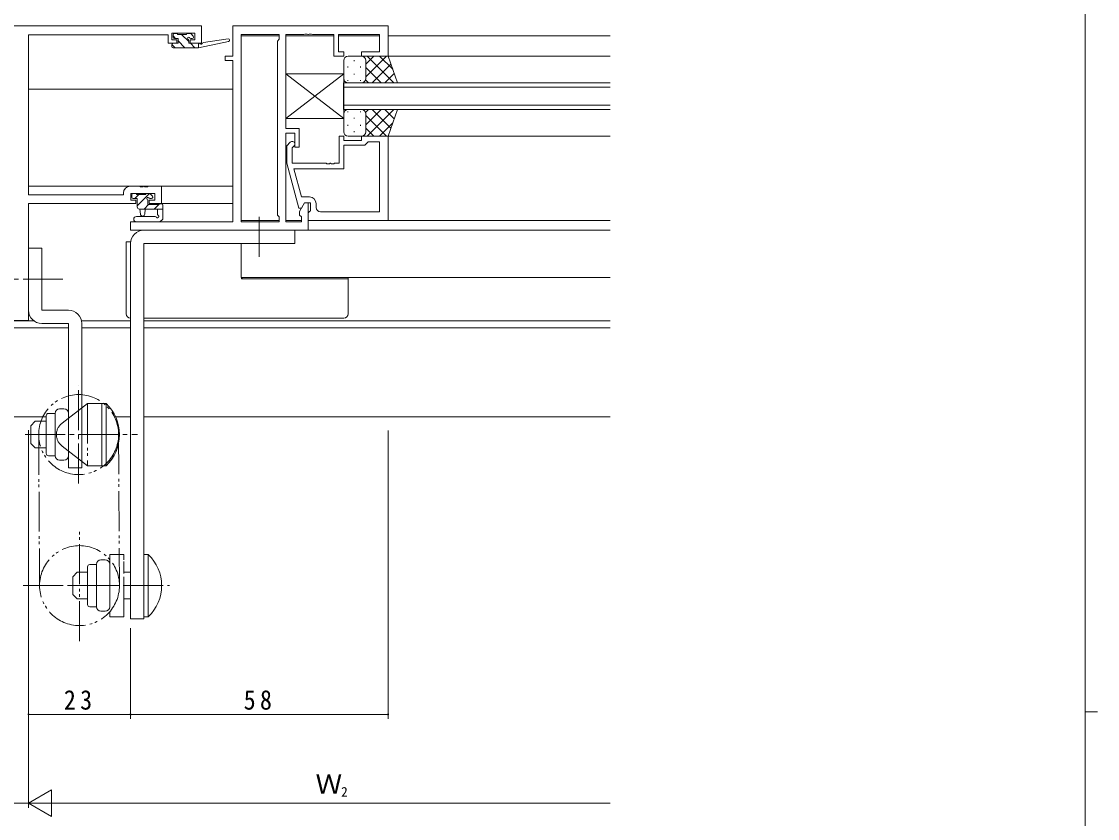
# Model space of a CAD drawing. Units: millimetres on the paper. Extents: x -420 to 373, y -297 to 267.
# Drawn here: x 112.7 to 355.1, y -22.1 to 157.4 of the extents above; entities that cross this region are included whole.
import ezdxf
from ezdxf.enums import TextEntityAlignment as Align

# ---------------------------------------------------------------- set-up
doc = ezdxf.new("R2010")
doc.units = ezdxf.units.MM
for name, pattern in [('CHAIN2', [12, 9, -1, 1, -1]), ('DASHED3', [4, 3, -1]), ('DOUBLE_CHAIN2', [12.8, 9, -1, 0.6, -0.6, 0.6, -1])]:
    doc.linetypes.add(name, pattern=pattern)
for name, color, linetype, lineweight in [('0-1_YKK_ZWAK', 7, 'Continuous', 9), ('0-3_YKK_11', 7, 'Continuous', 9), ('0-4_YKK_12', 2, 'Continuous', 9), ('0-5_YKK_13', 4, 'Continuous', 9), ('0-6_YKK_D', 6, 'Continuous', 9)]:
    doc.layers.add(name, color=color, linetype=linetype, lineweight=lineweight)
doc.styles.add('ＭＳ ゴシック', font='')
doc.styles.get('ＭＳ ゴシック').set_extended_font_data('MS Gothic')

msp = doc.modelspace()

# ---------------------------------------------------------------- linework, layer by layer
at = {"layer": '0-1_YKK_ZWAK'}
for p, q in [((352.3, 264.425), (352.3, -260.575)), ((352.3, 1.925), (355.1, 1.925))]:
    msp.add_line(p, q, dxfattribs=at)
at = {"layer": '0-3_YKK_11'}
for p, q in [((55.3, 156.37), (153.3, 156.37)), ((153.3, 156.37), (153.3, 152.47)), ((160.3, 156.37), (160.3, 149.57)), ((195.3, 156.37), (160.3, 156.37)), ((195.3, 149.57), (195.3, 156.37)), ((114.3, 154.37), (114.3, 118.37)), ((145.8, 154.37), (114.3, 154.37)), ((145.8, 152.47), (145.8, 154.37)), ((146.6, 154.74), (146.6, 153.27)), ((151.8, 154.74), (146.6, 154.74)), ((146.6, 153.27), (147.7, 153.27)), ((147.7, 153.27), (147.7, 152.47)), ((150.7, 153.27), (151.8, 153.27)), ((150.7, 152.47), (150.7, 153.27)), ((151.8, 153.27), (151.8, 154.74)), ((162.23, 154.44), (162.23, 112.3)), ((170.8, 154.44), (162.23, 154.44)), ((162.23, 154.44), (162.23, 112.3)), ((170.37, 152.94), (170.8, 153.37)), ((170.37, 113.8), (170.37, 152.94)), ((170.8, 153.37), (170.8, 154.44)), ((172.3, 154.44), (176.342, 154.44)), ((172.3, 133.27), (172.3, 154.44)), ((176.342, 154.44), (176.525, 154.56)), ((176.525, 154.56), (177.075, 154.56)), ((177.075, 154.56), (177.258, 154.44)), ((177.258, 154.44), (177.342, 154.44)), ((177.342, 154.44), (177.525, 154.56)), ((177.525, 154.56), (178.075, 154.56)), ((178.075, 154.56), (178.258, 154.44)), ((178.258, 154.44), (183.1, 154.44)), ((183.1, 154.44), (183.1, 149.57)), ((184.1, 154.44), (193.37, 154.44)), ((184.1, 150.57), (184.1, 154.44)), ((193.37, 154.44), (193.37, 150.57)), ((147.7, 152.47), (145.8, 152.47)), ((153.3, 152.47), (150.7, 152.47)), ((185.3, 150.57), (184.1, 150.57)), ((185.3, 149.57), (185.3, 150.57)), ((189.3, 150.57), (189.3, 149.57)), ((193.37, 150.57), (189.3, 150.57)), ((158.6, 149.57), (158.6, 148.57)), ((160.3, 149.57), (158.6, 149.57)), ((158.6, 148.57), (160.3, 148.57)), ((160.3, 148.57), (160.3, 112.3)), ((183.1, 149.57), (185.3, 149.57)), ((189.3, 149.57), (195.3, 149.57)), ((175.3, 133.27), (172.3, 133.27)), ((172.3, 132.27), (174.3, 132.27)), ((172.3, 112.3), (172.3, 132.27)), ((174.3, 132.27), (174.3, 129.07)), ((175.3, 129.07), (175.3, 133.27)), ((184.3, 131.57), (185.3, 131.57)), ((184.3, 125.47), (184.3, 131.57)), ((185.3, 131.57), (185.3, 130.57)), ((189.3, 131.57), (195.3, 131.57)), ((189.3, 130.57), (189.3, 131.57)), ((195.3, 131.57), (195.3, 112.57)), ((172.5, 129.418), (173.276, 130.194)), ((172.5, 125.473), (172.5, 129.418)), ((174.124, 129.346), (173.7, 128.921)), ((173.7, 128.921), (173.7, 125.47)), ((174.3, 129.07), (175.3, 129.07)), ((185.3, 130.57), (189.3, 130.57)), ((185.3, 129.57), (185.3, 124.17)), ((190.1, 129.57), (185.3, 129.57)), ((190.6, 130.07), (190.1, 129.57)), ((190.8, 130.27), (190.6, 130.07)), ((193.37, 130.27), (190.8, 130.27)), ((193.37, 114.5), (193.37, 130.27)), ((193.37, 114.5), (193.37, 130.27)), ((175.207, 115.37), (172.5, 125.473)), ((173.7, 125.47), (181.342, 125.47)), ((174.092, 124.17), (175.78, 117.87)), ((185.3, 124.17), (174.092, 124.17)), ((181.342, 125.47), (181.525, 125.35)), ((181.525, 125.35), (182.075, 125.35)), ((182.075, 125.35), (182.258, 125.47)), ((182.258, 125.47), (182.342, 125.47)), ((182.342, 125.47), (182.525, 125.35)), ((182.525, 125.35), (183.075, 125.35)), ((183.075, 125.35), (183.258, 125.47)), ((183.258, 125.47), (184.3, 125.47)), ((135.7, 118.37), (135.7, 118.77)), ((137.2, 120.27), (139.342, 120.27)), ((139.342, 120.27), (139.525, 120.15)), ((139.525, 120.15), (140.075, 120.15)), ((140.075, 120.15), (140.258, 120.27)), ((140.258, 120.27), (140.342, 120.27)), ((140.342, 120.27), (140.525, 120.15)), ((140.525, 120.15), (141.075, 120.15)), ((141.075, 120.15), (141.258, 120.27)), ((141.258, 120.27), (144.3, 120.27)), ((144.3, 120.27), (144.3, 116.37)), ((114.3, 118.37), (135.7, 118.37)), ((114.3, 116.37), (114.3, 90.07)), ((138.5, 116.37), (114.3, 116.37)), ((137.33, 118.64), (137.33, 117.17)), ((142.8, 118.64), (137.33, 118.64)), ((137.33, 117.17), (138.5, 117.17)), ((138.5, 117.17), (138.5, 116.37)), ((141.5, 117.17), (142.8, 117.17)), ((141.5, 116.37), (141.5, 117.17)), ((144.3, 116.37), (141.5, 116.37)), ((142.8, 117.17), (142.8, 118.64)), ((176.5, 116.57), (175.37, 114.613)), ((175.78, 117.87), (177.6, 117.87)), ((176.5, 116.57), (175.807, 115.37)), ((177.3, 116.57), (176.5, 116.57)), ((177.8, 116.57), (176.5, 116.57)), ((177.3, 110.37), (177.3, 116.57)), ((177.8, 114.77), (177.8, 116.57)), ((179.1, 116.37), (179.1, 115.5)), ((175.807, 115.37), (175.207, 115.37)), ((175.37, 114.613), (175.37, 113.8)), ((177.3, 114.27), (177.6, 114.57)), ((177.3, 112.57), (177.3, 114.27)), ((177.6, 114.57), (177.8, 114.77)), ((180.1, 114.5), (193.37, 114.5)), ((137.3, 112.3), (137.3, 110.37)), ((160.3, 112.3), (137.3, 112.3)), ((162.23, 112.3), (170.8, 112.3)), ((170.8, 113.37), (170.37, 113.8)), ((170.8, 112.3), (170.8, 113.37)), ((175.8, 112.3), (172.3, 112.3)), ((175.37, 113.8), (175.8, 113.37)), ((175.8, 113.37), (175.8, 112.3)), ((195.3, 112.57), (177.3, 112.57)), ((137.3, 110.37), (177.3, 110.37)), ((114.3, 90.07), (94.3, 90.07))]:
    msp.add_line(p, q, dxfattribs=at)
for centre, radius, start, end in [((173.7, 129.77), 0.6, 314.99998, 135), ((137.2, 118.77), 1.5, 90, 179.99998), ((177.6, 116.37), 1.5, 0, 89.99998), ((180.1, 115.5), 1, 180, 269.99998)]:
    msp.add_arc(centre, radius, start, end, dxfattribs=at)
at = {"layer": '0-4_YKK_12'}
for p, q in [((170.798, 154.17), (162.232, 154.17)), ((183.099, 154.17), (172.302, 154.17)), ((193.369, 154.17), (184.102, 154.17)), ((245.3, 154.17), (195.3, 154.17)), ((194.8, 149.57), (245.3, 149.57)), ((185.299, 143.57), (245.3, 143.57)), ((185.299, 137.57), (185.299, 143.57)), ((160.3, 142.17), (114.3, 142.17)), ((245.3, 142.57), (185.299, 142.57)), ((185.299, 138.57), (245.3, 138.57)), ((245.3, 137.57), (185.299, 137.57)), ((245.3, 131.57), (195.3, 131.57)), ((114.3, 120.27), (160.3, 120.27)), ((160.3, 116.37), (144, 116.37)), ((170.798, 112.57), (162.232, 112.57)), ((175.799, 112.57), (172.302, 112.57)), ((245.3, 112.57), (177.6, 112.57)), ((245.3, 110.37), (176.862, 110.37)), ((162.23, 107.37), (162.23, 99.771)), ((245.3, 99.771), (162.23, 99.771)), ((115.459, 90), (93.141, 90)), ((137.298, 90), (126.231, 90)), ((245.3, 90), (140.298, 90)), ((123.298, 88.37), (85.302, 88.37)), ((137.298, 88.37), (126.298, 88.37)), ((245.3, 88.37), (140.298, 88.37)), ((118.298, 68.37), (90.302, 68.37)), ((137.298, 68.37), (133.66, 68.37)), ((245.3, 68.37), (140.298, 68.37))]:
    msp.add_line(p, q, dxfattribs=at)
at = {"layer": '0-5_YKK_13'}
for p, q in [((146.9, 153.87), (146.9, 154.37)), ((146.9, 154.122), (147.452, 153.57)), ((147.2, 154.67), (147.7, 154.67)), ((147.9, 154.47), (149.9, 154.47)), ((148, 153.022), (149.552, 151.47)), ((148.797, 154.47), (150.4, 152.867)), ((150.1, 154.67), (150.7, 154.67)), ((151.2, 153.57), (150.861, 153.57)), ((150.912, 154.582), (151.412, 154.082)), ((152.598, 151.47), (159.359, 152.877)), ((153.712, 152.644), (159.254, 153.467)), ((146.6, 152.177), (147.307, 151.47)), ((146.6, 151.77), (146.6, 152.17)), ((146.9, 152.47), (148, 152.47)), ((150.797, 152.47), (151.797, 151.47)), ((152.598, 152.47), (152.685, 152.484)), ((185.3, 144.57), (185.3, 148.57)), ((186.3, 149.57), (189.3, 149.57)), ((187.664, 148.65), (187.664, 148.45)), ((195.3, 149.57), (189.3, 149.57)), ((190.3, 147.778), (192.092, 149.57)), ((190.3, 144.949), (194.92, 149.57)), ((190.3, 148.57), (190.3, 144.97)), ((190.3, 148.17), (190.3, 144.57)), ((190.568, 149.57), (196.568, 143.57)), ((193.397, 149.57), (196.357, 146.609)), ((197.443, 143.57), (195.3, 149.57)), ((185.3, 145.57), (172.3, 145.57)), ((172.3, 145.57), (172.3, 135.57)), ((185.3, 145.57), (172.3, 135.57)), ((185.3, 135.57), (172.3, 145.57)), ((185.3, 145.57), (185.3, 135.57)), ((186.249, 147.235), (186.249, 147.035)), ((187.664, 145.62), (187.664, 145.42)), ((189.079, 147.235), (189.079, 147.035)), ((190.3, 147.01), (193.74, 143.57)), ((191.749, 143.57), (195.944, 147.766)), ((194.577, 143.57), (196.689, 145.681)), ((186.249, 144.205), (186.249, 144.005)), ((189.3, 143.57), (186.3, 143.57)), ((189.079, 144.205), (189.079, 144.005)), ((189.3, 143.57), (197.443, 143.57)), ((190.243, 144.238), (190.911, 143.57)), ((185.3, 136.57), (185.3, 132.57)), ((186.248, 136.935), (186.248, 137.135)), ((189.3, 137.57), (186.3, 137.57)), ((189.078, 136.935), (189.078, 137.135)), ((197.443, 137.57), (189.3, 137.57)), ((190.243, 136.902), (190.911, 137.57)), ((190.3, 134.13), (193.74, 137.57)), ((190.3, 132.97), (190.3, 136.57)), ((190.3, 136.19), (194.92, 131.57)), ((190.3, 132.57), (190.3, 136.17)), ((190.568, 131.57), (196.568, 137.57)), ((191.749, 137.57), (195.944, 133.374)), ((194.577, 137.57), (196.689, 135.458)), ((197.443, 137.57), (195.3, 131.57)), ((172.3, 135.57), (185.3, 135.57)), ((186.248, 133.905), (186.248, 134.105)), ((187.664, 135.52), (187.664, 135.72)), ((189.078, 133.905), (189.078, 134.105)), ((190.3, 133.362), (192.092, 131.57)), ((193.397, 131.57), (196.357, 134.531)), ((186.3, 131.57), (189.3, 131.57)), ((187.664, 132.49), (187.664, 132.69)), ((195.3, 131.57), (189.3, 131.57)), ((137.6, 117.84), (137.6, 118.34)), ((137.9, 118.64), (138.4, 118.64)), ((138.244, 117.54), (139.143, 118.44)), ((138.6, 118.44), (140.7, 118.44)), ((138.8, 115.852), (141.578, 118.63)), ((140.9, 118.64), (141.5, 118.64)), ((142, 117.54), (141.661, 117.54)), ((141.712, 118.552), (142.212, 118.052)), ((142.579, 115.14), (143.779, 116.34)), ((143.7, 116.34), (144.3, 116.34)), ((144.6, 115.14), (139.3, 115.14)), ((139.4, 115.14), (139.502, 113.996)), ((140.334, 115.14), (141.334, 116.14)), ((140.6, 115.14), (140.498, 113.996)), ((143.4, 113.96), (143.4, 115.14)), ((144.6, 116.04), (144.6, 113.078)), ((142.864, 113.47), (138.616, 113.47)), ((143.795, 112.27), (138.616, 112.27)), ((143.985, 112.338), (144.416, 112.69)), ((174.298, 110.37), (140.298, 110.37)), ((174.298, 110.37), (174.298, 107.37)), ((136.3, 107.77), (137.3, 107.77)), ((136.3, 91.57), (136.3, 107.77)), ((137.298, 107.37), (137.298, 22.87)), ((137.3, 107.77), (137.325, 107.77)), ((140.298, 22.87), (140.298, 107.37)), ((140.298, 107.37), (174.298, 107.37)), ((114.298, 106.37), (114.298, 92.37)), ((117.298, 106.37), (114.298, 106.37)), ((117.298, 106.37), (117.298, 92.37)), ((162.3, 99.771), (162.3, 99.47)), ((162.3, 99.47), (185.3, 99.47)), ((186.3, 99.47), (186.3, 99.771)), ((123.298, 92.37), (117.298, 92.37)), ((185.3, 90.57), (140.298, 90.57)), ((123.298, 89.37), (117.298, 89.37)), ((123.298, 56.87), (123.298, 89.37)), ((126.298, 89.37), (126.298, 56.87)), ((131.798, 71.37), (130.798, 71.37)), ((131.798, 71.37), (131.798, 57.37)), ((118.298, 68.62), (118.298, 60.12)), ((120.298, 69.12), (118.798, 69.12)), ((120.298, 69.144), (120.298, 67.757)), ((121.298, 70.144), (122.298, 70.144)), ((123.298, 69.144), (123.298, 59.597)), ((127.598, 69.823), (127.598, 67.073)), ((115.798, 67.37), (114.798, 66.37)), ((114.798, 66.37), (114.798, 62.37)), ((118.298, 67.37), (115.798, 67.37)), ((120.298, 60.984), (120.298, 67.757)), ((120.298, 60.984), (120.298, 59.597)), ((126.298, 61.668), (126.298, 58.918)), ((120.298, 59.62), (118.798, 59.62)), ((121.298, 58.597), (122.298, 58.597)), ((126.298, 56.87), (123.298, 56.87)), ((141.298, 23.37), (141.298, 37.37)), ((127.598, 26.12), (127.598, 34.62)), ((129.598, 35.12), (128.098, 35.12)), ((129.598, 33.757), (129.598, 35.144)), ((130.598, 36.144), (131.598, 36.144)), ((132.598, 25.597), (132.598, 35.144)), ((135.798, 35.823), (135.798, 33.073)), ((124.298, 28.37), (124.298, 32.37)), ((129.598, 33.757), (129.598, 26.984)), ((125.298, 27.37), (124.298, 28.37)), ((127.598, 27.37), (125.298, 27.37)), ((129.598, 25.597), (129.598, 26.984)), ((129.598, 25.62), (128.098, 25.62)), ((130.598, 24.597), (131.598, 24.597)), ((137.298, 22.87), (140.298, 22.87)), ((141.298, 23.37), (140.298, 23.37))]:
    msp.add_line(p, q, dxfattribs=at)
at = {"layer": '0-5_YKK_13', "linetype": 'CHAIN2'}
for p, q in [((166.298, 113.37), (166.298, 104.37)), ((122.07, 99.37), (104.692, 99.37)), ((125.598, 53.37), (125.598, 75.37)), ((113.565, 64.37), (138.884, 64.37)), ((123.629, 30.37), (146.037, 30.37))]:
    msp.add_line(p, q, dxfattribs=at)
at = {"layer": '0-5_YKK_13', "linetype": 'DOUBLE_CHAIN2'}
for p, q in [((121.862, 66.943), (127.598, 71.37)), ((130.798, 71.37), (127.598, 71.37)), ((127.598, 71.37), (127.598, 57.37)), ((130.798, 71.37), (130.798, 57.37)), ((116.598, 64.317), (116.798, 30.317)), ((134.598, 64.423), (134.798, 30.423)), ((121.862, 61.798), (127.598, 57.37)), ((130.798, 57.37), (127.598, 57.37)), ((125.798, 17.87), (125.798, 42.87)), ((132.598, 37.37), (132.598, 23.37)), ((135.798, 37.37), (132.598, 37.37)), ((135.798, 23.37), (135.798, 37.37)), ((113.098, 30.37), (137.658, 30.37)), ((132.598, 23.37), (135.798, 23.37))]:
    msp.add_line(p, q, dxfattribs=at)
at = {"layer": '0-5_YKK_13', "linetype": 'DASHED3'}
for p, q in [((137.298, 33.37), (135.798, 33.37)), ((137.298, 27.37), (135.798, 27.37))]:
    msp.add_line(p, q, dxfattribs=at)
at = {"layer": '0-5_YKK_13'}
for points in [[(148, 152.47), (148, 153.57), (147.2, 153.57)], [(150.4, 153.109), (150.4, 152.47), (152.598, 152.47)], [(146.9, 151.47), (152.598, 151.47), (152.598, 152.47)], [(138.8, 115.64), (138.8, 117.54), (137.9, 117.54)], [(141.2, 117.079), (141.2, 116.14), (143.5, 116.14)], [(162.397, 99.47), (162.418, 99.546), (162.439, 99.771)], [(185.3, 99.47), (186.3, 99.47), (186.3, 91.57)], [(131.798, 57.37), (130.798, 57.37), (130.798, 71.37)], [(118.298, 61.37), (115.798, 61.37), (114.798, 62.37)], [(141.298, 37.37), (140.298, 37.37), (140.298, 23.37)], [(127.598, 33.37), (125.298, 33.37), (124.298, 32.37)]]:
    msp.add_lwpolyline(points, dxfattribs=at)
at = {"layer": '0-5_YKK_13', "linetype": 'DOUBLE_CHAIN2'}
for centre in [(125.598, 64.37), (125.798, 30.37)]:
    msp.add_circle(centre, 9, dxfattribs=at)
at = {"layer": '0-5_YKK_13'}
for centre, radius, start, end in [((147.2, 154.37), 0.3, 90, 180), ((147.2, 153.87), 0.3, 180, 270), ((147.7, 154.47), 0.2, 0, 90), ((150.1, 154.47), 0.2, 90, 180), ((150.4, 153.57), 0.25, 33.05573, 236.94426), ((150.1, 153.109), 0.3, 0, 56.94426), ((150.861, 153.87), 0.3, 213.05573, 270), ((150.7, 154.37), 0.3, 44.99998, 90), ((151.2, 153.87), 0.3, 270, 44.99998), ((159.298, 153.17), 0.3, 281.7498, 98.44934), ((146.9, 152.17), 0.3, 90, 180), ((146.9, 151.77), 0.3, 180, 270), ((152.733, 152.188), 0.3, 39.19753, 99.19753), ((153.198, 152.567), 0.3, 219.19753, 338.44934), ((153.756, 152.347), 0.3, 98.44934, 158.44934), ((186.3, 148.57), 1, 90, 180), ((189.3, 148.57), 1, 0, 90), ((189.3, 148.57), 1, 0, 90), ((186.3, 144.57), 1, 180, 270), ((189.3, 144.57), 1, 270, 0), ((189.3, 144.57), 1, 270, 0), ((186.3, 136.57), 1, 90, 180), ((189.3, 136.57), 1, 0, 90), ((189.3, 136.57), 1, 0, 90), ((186.3, 132.57), 1, 180, 270), ((189.3, 132.57), 1, 270, 0), ((189.3, 132.57), 1, 270, 0), ((137.9, 118.34), 0.3, 90, 180), ((137.9, 117.84), 0.3, 180, 270), ((138.4, 118.44), 0.2, 0, 90), ((140.9, 118.44), 0.2, 90, 180), ((141.2, 117.54), 0.25, 33.05573, 236.94426), ((140.9, 117.079), 0.3, 0, 56.94426), ((141.661, 117.84), 0.3, 213.05573, 270), ((141.5, 118.34), 0.3, 44.99998, 90), ((142, 117.84), 0.3, 270, 44.99998), ((143.7, 116.14), 0.2, 89.99998, 180), ((144.3, 116.04), 0.3, 0, 90), ((139.3, 115.64), 0.5, 180, 270), ((140, 114.04), 0.5, 185.09206, 354.90793), ((143.7, 113.96), 0.3, 180, 239.99998), ((138.616, 112.87), 0.6, 90, 270), ((142.864, 113.17), 0.3, 26.74368, 90), ((143.4, 113.44), 0.3, 206.74368, 59.99998), ((143.795, 112.57), 0.3, 270, 309.23453), ((144.1, 113.078), 0.5, 309.23453, 0), ((140.298, 107.37), 3, 90, 180), ((117.298, 92.37), 3, 180, 270), ((123.298, 89.37), 3, 0, 90), ((137.3, 91.57), 1, 180, 270), ((185.3, 91.57), 1, 270, 0), ((125.131, 64.37), 9.667, 313.60283, 46.39716), ((118.798, 68.62), 0.5, 90, 180), ((121.298, 69.144), 1, 90, 180), ((122.298, 69.144), 1, 0, 90), ((118.798, 60.12), 0.5, 180, 270), ((121.298, 59.597), 1, 180, 270), ((122.298, 59.597), 1, 270, 0), ((134.631, 30.37), 9.667, 313.60283, 46.39716), ((128.098, 34.62), 0.5, 90, 180), ((130.598, 35.144), 1, 90, 180), ((131.598, 35.144), 1, 0, 90), ((128.098, 26.12), 0.5, 180, 270), ((130.598, 25.597), 1, 180, 270), ((131.598, 25.597), 1, 270, 0)]:
    msp.add_arc(centre, radius, start, end, dxfattribs=at)
at = {"layer": '0-5_YKK_13', "linetype": 'DOUBLE_CHAIN2'}
msp.add_arc((123.848, 64.37), 3.25, 127.66316, 232.33682, dxfattribs=at)
at = {"layer": '0-6_YKK_D'}
for p, q in [((114.3, 65.37), (114.3, 0.37)), ((114.3, 65.37), (114.3, -19.63)), ((114.3, 65.37), (114.3, -19.63)), ((195.3, 65.256), (195.3, 0.37)), ((137.3, 20.788), (137.3, 0.37)), ((137.3, 20.788), (137.3, 0.37)), ((137.3, 1.37), (114.3, 1.37)), ((137.3, 1.37), (195.3, 1.37)), ((114.3, -18.63), (119.496, -15.63)), ((119.496, -21.63), (119.496, -15.63)), ((94.3, -18.63), (114.3, -18.63)), ((114.3, -18.63), (124.692, -18.63)), ((114.3, -18.63), (119.496, -21.63)), ((120.3, -18.63), (245.3, -18.63))]:
    msp.add_line(p, q, dxfattribs=at)
for centre, start, end in [((114.3, 1.37), 0, 180), ((114.3, 1.37), 180, 0), ((137.3, 1.37), 0, 180), ((137.3, 1.37), 0, 180), ((137.3, 1.37), 180, 0), ((137.3, 1.37), 180, 0), ((195.3, 1.37), 0, 180), ((195.3, 1.37), 180, 0)]:
    msp.add_arc(centre, 0.106, start, end, dxfattribs=at)

# ---------------------------------------------------------------- texts
at = {"layer": '0-6_YKK_D', "color": 3, "style": 'ＭＳ ゴシック'}
msp.add_text('Ｗ', height=4.399, dxfattribs=at).set_placement((178.96, -17.83), align=Align.BOTTOM_LEFT)
at = {"layer": '0-6_YKK_D', "color": 7, "style": 'ＭＳ ゴシック'}
msp.add_text('2', height=2.199, dxfattribs=at).set_placement((184.72, -17.83), align=Align.BOTTOM_LEFT)
at = {"layer": '0-6_YKK_D', "color": 3, "char_height": 4.399, "attachment_point": 7, "style": 'ＭＳ ゴシック'}
for s, insert in [('\\T1.36;\\W0.9;23', (122.28, 2.37)), ('\\T1.36;\\W0.9;58', (162.78, 2.37))]:
    msp.add_mtext(s, dxfattribs=dict(at, insert=insert))

doc.saveas('drawing.dxf')
